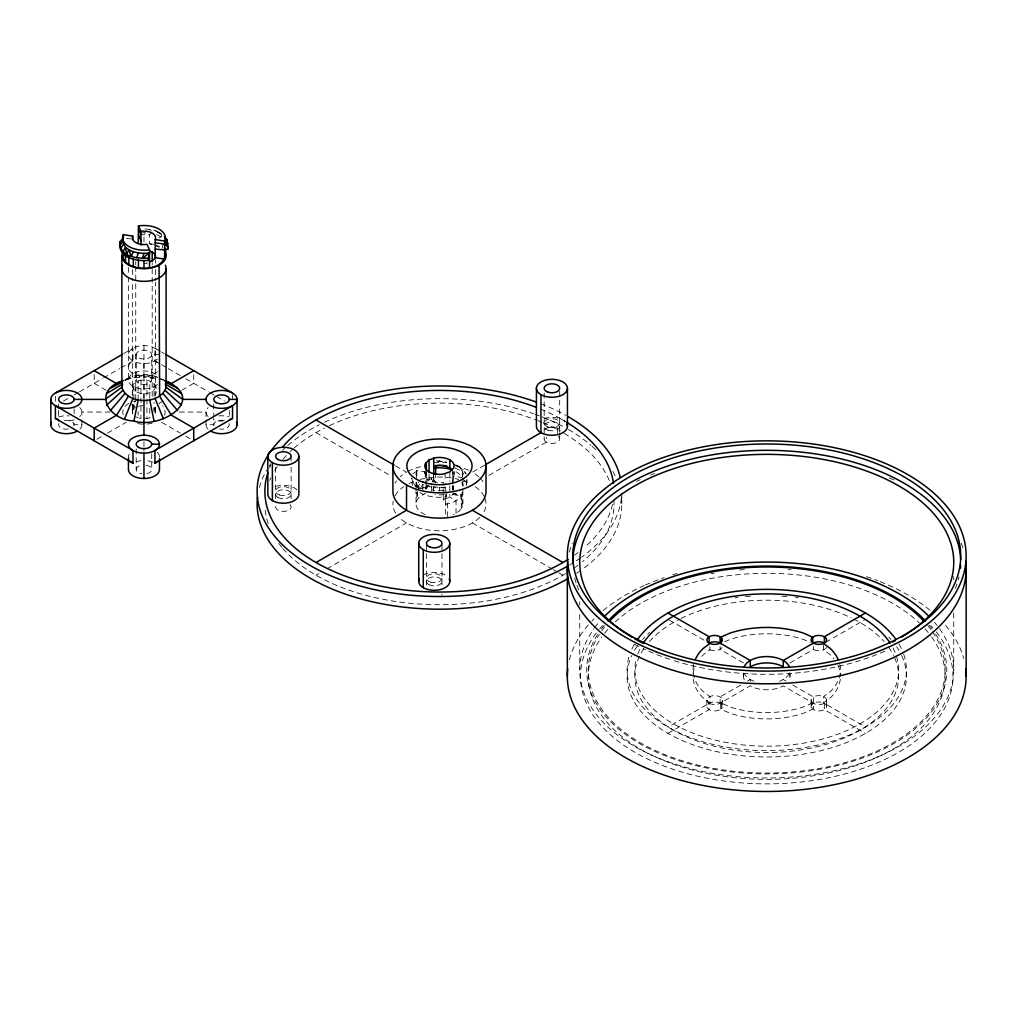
<?xml version="1.0" encoding="UTF-8"?>
<svg xmlns="http://www.w3.org/2000/svg" width="1017" height="1017" viewBox="0 0 1017 1017"><rect width="100%" height="100%" fill="white"/><g stroke="black" fill="none" stroke-linecap="round" stroke-linejoin="round"><path stroke-width="0.75" stroke-dasharray="5 3.75" d="M132.719 404.296L132.719 413.792L132.324 404.143M132.337 394.634L132.337 282.192M132.731 396.071L132.731 384.985C139.621 375.426 161.271 379.811 155.614 394.634M133.888 409.076L133.888 401.168M133.888 399.579L133.901 383.358M135.744 399.389L135.744 381.972M140.969 380.231L140.943 418.546L138.134 417.873L138.147 411.542M138.134 399.897L138.159 380.905M143.969 398.194L143.982 380.002M143.956 363.552L143.944 377.002L133.901 377.765L124.557 380.002C134.346 374.358 146.817 372.565 157.33 377.269M143.982 242.046L143.982 234.393L145.456 232.715L142.494 232.715M143.956 418.775L146.969 418.546L146.995 380.231M151.266 233.16L149.499 234.813L149.499 244.004L153.364 244.932M149.779 408.376L149.779 417.873L146.969 418.546M149.779 398.321L149.804 380.905M152.194 396.223L152.207 263.187M154.037 412.241L154.037 402.363M154.05 396.414L154.063 383.358M154.037 409.076L155.207 407.461L155.207 413.792L155.207 405.567M155.207 396.071L155.22 384.985M155.601 412.05L155.601 405.719M162.453 248.212L162.453 245.148M143.982 374.536L143.944 377.002L158.004 378.718M432.835 490.601L433.395 487.74L445.522 487.74L446.069 490.588M132.731 384.985C131.765 395.918 153.262 396.465 155.614 386.727L155.614 282.192M132.324 412.05L132.719 403.978M164.576 415.241L165.301 412.05L163.152 406.889M412.686 473.846L416.817 471.176L416.017 474.672L416.817 470.54L425.297 471.85A14.658 8.467 0 0 0 443.247 482.211L443.247 493.169M462.366 476.376L462.888 474.036L462.099 470.54L459.748 467.273L462.099 471.176L466.244 473.846L463.472 469.981L456.023 464.477M462.366 477.011L462.888 474.036M462.099 481.486L462.099 484.804L466.206 485.44L467.197 477.99M466.206 485.44L467.197 479.096M426.657 489.126L427.737 485.757L439.458 487.575L445.522 487.118L445.522 491.058M420.606 488.046L422.881 484.245L433.395 487.74M132.719 410.309L133.875 408.694L133.875 402.363L135.731 400.965M425.182 514.653A23.442 13.526 0 0 1 416.817 500.415L419.157 497.148L425.551 493.169M426.098 487.944L425.297 489.05L425.297 485.923M419.818 483.99L417.606 486.635L426.365 487.982L427.42 486.52M462.099 491.91L462.099 507.419L459.748 510.687L453.366 514.666M418.737 488.478L415.432 485.999L419.157 481.435M415.432 485.999L412.66 482.134L414.745 480.151M124.824 380.917L132.922 376.252M128.867 403.342C124.748 405.618 121.201 410.448 123.349 415.241M667.978 733.371L709.129 709.612L709.129 703.268A7.755 4.475 0 0 1 709.129 696.937L710.743 696.225A7.755 4.475 0 0 1 720.1 696.937A7.755 4.475 0 0 1 721.333 702.34L720.1 703.268A7.755 4.475 0 0 1 709.129 703.268L667.978 727.028M721.333 702.34L721.333 708.684L720.1 709.612A7.755 4.475 0 0 1 709.129 709.612A7.755 4.475 0 0 1 709.129 703.268L710.743 702.556A7.755 4.475 0 0 1 720.1 703.268L750.279 685.852A23.277 13.437 0 0 0 783.204 685.852L813.371 703.268A7.755 4.475 0 0 0 824.355 703.268L865.492 727.028M159.059 238.003L161.347 236.516L161.347 234.33L159.072 232.296L154.648 230.338L143.982 228.685M133.901 377.765L138.261 374.968M123.616 353.662L132.985 348.246L132.985 360.921A15.522 8.962 0 0 0 134.511 374.37A15.522 8.962 0 0 0 157.393 371.739M63.423 401.079L68.775 397.99M74.127 394.901L78.144 392.587M79.479 391.812L102.221 378.68M103.556 377.917L119.612 368.65M120.947 367.874L132.985 360.921M96.857 439.242L102.196 436.166M107.535 433.089L126.21 422.309M163.051 401.029L159.046 403.342L162.44 405.897M181.725 390.248L193.726 383.32L193.726 373.824M426.606 481.461L429.085 480.024M484.715 465.112L472.371 472.244A46.553 26.874 0 0 1 478.727 476.808M316.007 575.19L318.753 573.601M326.978 568.846L406.533 522.916M488.834 475.409L546.447 442.141L546.447 437.59M740.681 685.064L720.1 696.937L720.1 703.268A7.755 4.475 0 0 1 721.333 708.684M747.533 681.098L750.279 679.521L750.279 684.263M790.056 662.881L813.371 649.418L813.371 646.253M825.715 642.299L865.492 619.328M124.405 380.04L128.345 378.273M426.886 479.91L433.395 478.168L435.657 483.075L435.657 475.257M724.651 641.816L729.888 639.49A73.707 42.561 0 0 1 803.595 639.49L810.142 642.388M133.291 401.384L138.439 400.151M138.134 406.241L143.956 405.338M152.054 423.339L146.715 424.165M452.819 485.045L452.819 494.542L453.607 493.436L462.099 494.745C458.781 500.707 451.866 503.135 445.522 504.318L443.247 499.423L445.166 498.966L445.103 482.961M433.725 462.43L446.628 462.519L445.522 461.604L436.42 461.375M446.628 493.436L446.628 496.754L439.458 497.313A27.739 16.018 0 0 1 419.843 492.622M139.838 234.711L149.499 234.813M436.42 460.739L445.522 461.604M159.478 354.59L151.724 354.59A7.755 4.475 0 0 1 140.079 358.467A7.755 4.475 0 0 1 140.079 350.712A7.755 4.475 0 0 1 151.724 354.59L151.724 379.926A7.755 4.475 0 0 1 140.079 383.803A7.755 4.475 0 0 1 140.079 376.048A7.755 4.475 0 0 1 151.724 379.926M110.09 412.05L81.881 412.05L81.881 418.394M179.399 412.05L206.031 412.05L206.031 418.394M81.881 419.97L81.881 424.725L74.127 424.725L74.127 419.97M206.031 419.97L206.031 424.725L213.786 424.725L213.786 418.394M142.583 424.267L135.858 423.339M126.489 238.309L131.18 239.033M453.607 471.85A14.658 8.467 0 0 1 453.607 476.236L462.099 477.545M418.229 487.957L422.475 488.618M159.338 379.036L163.343 379.989L159.186 378.121M156.682 234.457L164.919 239.198M155.754 245.72L159.059 247.195M453.328 464.121L459.074 466.663L456.023 465.112L463.472 469.981M135.731 416.805L138.134 417.873M159.618 378.273L163.534 380.04M155.042 376.252L157.8 377.498M783.204 679.521L785.938 681.098M792.802 685.064L813.371 696.937A7.755 4.475 0 0 1 822.74 696.225L824.355 696.937A7.755 4.475 0 0 1 824.355 703.268L824.355 709.612L865.492 733.371M669.351 620.128L707.756 642.299M743.427 662.881L720.1 649.418L720.1 646.253M395.562 465.9L406.533 472.244A46.553 26.874 0 0 0 400.19 476.808M316.007 432.645L391.443 476.198M472.371 522.916L551.926 568.846M553.299 569.647L557.418 572.024M558.791 572.813L562.897 575.19M160.279 351.335L154.927 348.246L154.927 360.921A15.522 8.962 0 0 1 157.393 362.777M161.627 352.111L164.296 353.662M154.927 360.921L160.279 364.01M161.627 364.785L166.979 367.874M168.314 368.65L180.352 375.591M185.704 378.68L208.447 391.812M209.782 392.587L215.134 395.677M216.468 396.452L224.503 401.079M106.2 390.248L94.187 383.32L94.187 373.824M131.613 404.931L135.731 407.308M161.716 422.309L180.39 433.089M185.73 436.166L192.391 440.018M149.702 374.968L153.987 377.752M813.371 703.268L812.138 702.34A7.755 4.475 0 0 1 813.371 696.937L813.371 709.612A7.755 4.475 0 0 0 824.355 709.612A7.755 4.475 0 0 0 824.355 703.268L822.74 702.556A7.755 4.475 0 0 0 813.371 703.268A7.755 4.475 0 0 0 812.138 708.684L813.371 709.612M161.322 233.999L159.072 232.296L163.75 236.071M462.099 478.181L466.206 482.134M149.499 229.117L151.266 230.973M154.037 408.694L155.207 410.309M446.628 496.754L445.522 494.376L445.522 516.992M433.191 482.35L431.462 478.638L431.462 484.969M462.888 474.672L462.099 470.54M416.017 474.036L416.817 478.181M412.66 482.134L411.72 477.99L411.72 481.308A27.739 16.018 0 0 0 412.66 485.452M953.73 576.563L953.73 579.741M953.73 612.997L953.73 670.012M826.618 700.103L826.618 706.446M823.541 645.032L823.541 649.774L830.571 655.075A73.707 42.561 0 0 1 833.876 658.774M811.108 700.103L811.108 706.446M790.018 673.178L790.018 676.343M743.465 673.178L743.465 676.343M722.375 700.103L722.375 706.446M709.93 646.609L709.93 649.774L702.9 655.075A73.707 42.561 0 0 0 699.607 658.774M706.866 700.103L706.866 706.446M621.794 492.825L621.794 503.911M579.741 601.911L579.741 605.077M579.741 614.573L579.741 670.012M559.693 391.469L559.693 431.373A7.755 4.475 0 0 0 550.922 426.937A7.755 4.475 0 0 0 544.438 432.53M559.693 432.899L559.693 438.975M557.418 428.208L557.418 435.81A7.755 4.475 0 0 1 557.875 441.861A7.755 4.475 0 0 1 547.477 442.649A7.755 4.475 0 0 1 545.214 436.738M544.171 393.045L544.171 438.975M462.888 503.911L462.888 481.308A23.442 13.526 0 0 1 462.099 484.804M461.298 508.525L461.298 495.851L452.552 494.504L449.819 497.224L445.103 498.8L447.442 503.86L447.442 516.522M456.023 513.483L456.023 500.809L449.819 497.224L449.819 482.973M454.116 471.329L454.116 474.036M453.607 476.236L453.607 484.054M453.607 485.618L453.607 491.872M452.819 472.371L452.819 483.456M452.552 469.155L452.552 489.749M449.819 471.888L449.819 481.384M445.103 473.464L445.166 481.537M443.247 494.732L443.247 499.423M442.001 544.934L442.001 587.699M439.458 460.51L439.458 461.972M439.458 487.575L439.458 491.109M433.738 475.613L433.814 483.685M433.395 475.333L433.395 481.346M433.395 487.118L433.395 490.842A23.442 13.526 0 0 1 444.035 490.639M431.462 486.558L431.462 491.3M429.085 474.176L429.085 482.096M426.479 544.934L426.479 586.11M426.365 470.782L426.365 480.164M426.365 481.727L426.365 487.982M426.098 472.308L426.098 480.126M425.297 471.85L425.297 484.359M424.801 471.329L424.801 474.036M422.881 484.842L422.881 491.173M417.606 491.389L417.606 499.309M416.817 470.54L416.817 476.477M416.817 482.058L416.817 487.74M416.817 492.495L416.817 500.415M416.017 487.334L416.017 481.308A23.442 13.526 0 0 0 419.157 488.071M416.017 488.846L416.017 503.911M291.116 456.239L291.116 460.993M291.116 467.324L291.116 499.004M275.607 467.324L275.607 499.004M232.524 394.634L232.524 402.554M229.308 410.474L229.308 416.805M213.786 404.13L213.786 416.805M155.614 260.021L155.614 263.187M155.614 269.518L155.614 280.603M151.724 453.684L151.724 469.523A7.755 4.475 0 0 1 145.965 473.846M146.995 262.386L146.995 263.339A11.645 6.725 0 0 1 143.982 263.568M143.956 345.627L143.956 370.963M143.956 376.214L143.956 399.732M143.956 441.62L143.956 446.323M143.956 447.887L143.956 451.065M136.202 354.59L136.202 379.926M136.202 448.929L136.202 469.523A7.755 4.475 0 0 0 141.948 473.846M135.744 261.598L135.744 264.763M135.744 266.352L135.744 391.469M132.337 269.518L132.337 280.603M128.345 267.458L128.345 275.378M128.345 276.955L128.447 379.926M74.127 408.885L74.127 413.639M58.605 404.13L58.605 408.885M58.605 410.474L58.605 421.559M55.401 396.21L55.401 402.554M290.087 504.686A7.755 4.475 0 0 1 283.362 511.398A7.755 4.475 0 0 1 276.649 504.686M442.001 594.03A7.755 4.475 0 0 1 441.734 595.199M612.539 504.407A174.581 100.797 0 0 1 584.61 547.248M577.961 552.6A174.581 100.797 0 0 1 574.402 555.193M269.696 467.718A174.581 100.797 0 0 1 270.827 465.163M540.485 409.037A174.581 100.797 0 0 1 565.566 421.547M544.171 418.546A15.522 8.962 0 0 1 565.363 421.826M275.607 486.495A15.522 8.962 0 0 1 298.35 491.936M423.275 575.025A15.522 8.962 0 0 1 447.683 576.881M621.4 498.127A182.335 105.272 0 0 1 581.66 557.138M580.402 558.028A182.335 105.272 0 0 1 574.274 562.121M573.118 562.846A182.335 105.272 0 0 1 569.584 564.982M540.764 403.711A182.335 105.272 0 0 1 565.961 415.432M621.4 497.033A182.335 105.272 0 0 1 581.66 569.812M580.402 570.702A182.335 105.272 0 0 1 576.55 573.321M259.36 487.448A182.335 105.272 0 0 1 266.785 470.07M269.225 466.193A182.335 105.272 0 0 1 270.992 463.625M282.548 450.289A182.335 105.272 0 0 1 284.607 448.319M287.849 445.433A182.335 105.272 0 0 1 319.224 424.763M324.436 422.22A182.335 105.272 0 0 1 533.556 413.741M535.018 414.262A182.335 105.272 0 0 1 539.341 415.839M542.175 416.932A182.335 105.272 0 0 1 564.727 427.42M568.389 429.479A182.335 105.272 0 0 1 591.068 445.433M592.161 446.387A182.335 105.272 0 0 1 596.369 450.289M612.87 471.38A182.335 105.272 0 0 1 615.577 476.668M454.853 467.985A27.739 16.018 0 0 1 463.472 473.299M444.035 494.58A23.442 13.526 0 0 1 434.882 494.58M456.023 471.735A23.442 13.526 0 0 1 461.476 476.681M453.722 493.181A23.442 13.526 0 0 1 462.099 507.419M395.054 483.164A46.553 26.874 0 0 1 396.439 480.965M407.779 471.545A46.553 26.874 0 0 1 423.059 466.091M455.845 466.091A46.553 26.874 0 0 1 468.481 470.235M479.77 477.799A46.553 26.874 0 0 1 484.423 484.283M484.995 498.317A46.553 26.874 0 0 1 483.202 513.102M479.77 517.348A46.553 26.874 0 0 1 399.134 517.348M395.702 513.102A46.553 26.874 0 0 1 393.159 501.114M395.054 495.838A46.553 26.874 0 0 1 403.8 486.635M409.076 483.545A46.553 26.874 0 0 1 416.182 480.634M420.237 479.439A46.553 26.874 0 0 1 458.68 479.439M462.735 480.634A46.553 26.874 0 0 1 469.829 483.545M475.117 486.635A46.553 26.874 0 0 1 484.423 496.957M613.899 499.957A174.581 100.797 0 0 1 582.461 561.727M577.961 565.274A174.581 100.797 0 0 1 573.194 568.706M565.566 573.613A174.581 100.797 0 0 1 282.879 548.494M281.887 547.311A174.581 100.797 0 0 1 278.162 542.493M268.234 523.577A174.581 100.797 0 0 1 265.005 507.877M269.696 480.38A174.581 100.797 0 0 1 270.827 477.825M274.882 470.274A174.581 100.797 0 0 1 277.298 466.561M282.879 459.341A174.581 100.797 0 0 1 287.137 454.663M290.201 451.624A174.581 100.797 0 0 1 293.252 448.84M294.294 447.912A174.581 100.797 0 0 1 324.347 428.132M329.33 425.703A174.581 100.797 0 0 1 536.442 420.11M537.802 420.631A174.581 100.797 0 0 1 541.807 422.258M543.129 422.818A174.581 100.797 0 0 1 560.176 431.106M564.244 433.42A174.581 100.797 0 0 1 609.73 481.677M936.365 631.977A186.213 107.51 0 0 1 766.742 783.865A186.213 107.51 0 0 1 597.119 631.977M599.725 628.798A186.213 107.51 0 0 1 602.509 625.671M711.226 573.728A186.213 107.51 0 0 1 714.15 573.219M739.423 570.003A186.213 107.51 0 0 1 745.461 569.545M788.022 569.545A186.213 107.51 0 0 1 791.048 569.762M930.975 625.671A186.213 107.51 0 0 1 932.843 627.743M903.719 654.287A139.66 80.635 0 0 1 766.742 750.648A139.66 80.635 0 0 1 629.765 654.287M631.837 649.138A139.66 80.635 0 0 1 634.494 644.092M898.99 644.092A139.66 80.635 0 0 1 903.261 652.99M931.61 636.922A178.458 103.035 0 0 1 766.742 779.378A178.458 103.035 0 0 1 601.861 636.922M604.67 633.21A178.458 103.035 0 0 1 609.348 627.781M615.196 621.946A178.458 103.035 0 0 1 919.304 622.9M925.038 628.773A178.458 103.035 0 0 1 930.708 635.676M789.23 673.496A23.277 13.437 0 0 1 779.67 681.187M753.813 681.187A23.277 13.437 0 0 1 744.253 673.496M722.108 647.409A7.755 4.475 0 0 1 710.743 650.13L709.129 649.418A7.755 4.475 0 0 1 707.896 648.49M894.693 657.846A131.905 76.161 0 0 1 758.11 752.338A131.905 76.161 0 0 1 644.066 648.363M649.405 641.549A131.905 76.161 0 0 1 679.776 619.086M681.072 618.438A131.905 76.161 0 0 1 851.089 617.802M853.708 619.086A131.905 76.161 0 0 1 884.078 641.549M888.604 647.206A131.905 76.161 0 0 1 893.574 655.444M826.363 647.409A7.755 4.475 0 0 1 824.355 649.418L822.74 650.13A7.755 4.475 0 0 1 811.363 647.409M789.23 672.873A23.277 13.437 0 0 1 789.23 679.826M744.253 679.826A23.277 13.437 0 0 1 744.253 672.873M896.511 656.385A131.905 76.161 0 0 1 769.983 746.147A131.905 76.161 0 0 1 635.968 660.071M637.812 653.931A131.905 76.161 0 0 1 640.519 647.905M892.964 647.905A131.905 76.161 0 0 1 896.117 655.151M839.826 664.457A73.707 42.561 0 0 1 830.571 691.293L823.541 696.581L823.541 702.912L830.571 697.624A73.707 42.561 0 0 0 840.411 677.729M693.658 664.457A73.707 42.561 0 0 0 702.9 691.293L709.93 696.581L709.93 702.912L702.9 697.624A73.707 42.561 0 0 1 693.035 676.343M901.647 655.482A139.66 80.635 0 0 1 766.742 756.979A139.66 80.635 0 0 1 631.837 655.482M634.494 650.435A139.66 80.635 0 0 1 637.71 645.49M642.502 639.502A139.66 80.635 0 0 1 644.664 637.176M647.651 634.214A139.66 80.635 0 0 1 649.609 632.434M735.024 597.818A139.66 80.635 0 0 1 737.999 597.437M745.499 596.648A139.66 80.635 0 0 1 751.538 596.191M781.946 596.191A139.66 80.635 0 0 1 787.984 596.648M795.485 597.437A139.66 80.635 0 0 1 798.459 597.818M888.82 637.176A139.66 80.635 0 0 1 890.968 639.502M896.625 646.71A139.66 80.635 0 0 1 898.99 650.435M932.5 631.837A178.458 103.035 0 0 1 769.081 773.034A178.458 103.035 0 0 1 599.305 634.354M601.861 630.578A178.458 103.035 0 0 1 604.67 626.879M927.809 625.658A178.458 103.035 0 0 1 931.61 630.578M693.187 673.572A73.707 42.561 0 0 1 695.539 665.334M837.944 665.334A73.707 42.561 0 0 1 840.449 676.343M569.393 552.129A199.408 115.124 0 0 1 572.253 543.243M636.489 481.473A199.408 115.124 0 0 1 640.24 479.655M650.588 475.066A199.408 115.124 0 0 1 654.605 473.452M889.417 477.888A199.408 115.124 0 0 1 895.748 480.863M961.23 543.243A199.408 115.124 0 0 1 963.696 550.642M935.627 634.036A180.009 103.925 0 0 1 765.559 773.937A180.009 103.925 0 0 1 598.682 632.765M601.352 628.989A180.009 103.925 0 0 1 604.263 625.264M929.22 625.264A180.009 103.925 0 0 1 932.131 628.989M959.056 576.931A193.98 111.997 0 0 1 958.332 579.83M956.997 584.165A193.98 111.997 0 0 1 955.357 588.462M884.828 651.16A193.98 111.997 0 0 1 671.131 659.753M669.745 659.296A193.98 111.997 0 0 1 642.986 648.554M638.841 646.507A193.98 111.997 0 0 1 632.167 642.973M578.737 589.885A193.98 111.997 0 0 1 576.486 584.165M576.016 582.728A193.98 111.997 0 0 1 574.427 576.931M569.393 659.83A199.408 115.124 0 0 1 590.877 622.073M591.919 620.967A199.408 115.124 0 0 1 594.042 618.781M603.043 610.607A199.408 115.124 0 0 1 644.053 585.589M645.35 585.017A199.408 115.124 0 0 1 664.228 577.605M672.746 574.808A199.408 115.124 0 0 1 677.08 573.512M866.446 576.639A199.408 115.124 0 0 1 877.531 580.618M880.226 581.686A199.408 115.124 0 0 1 930.441 610.607M945.581 625.43A199.408 115.124 0 0 1 963.696 658.342M939.505 628.697A187.001 107.955 0 0 1 766.742 777.98A187.001 107.955 0 0 1 593.979 628.697M594.767 627.616A187.001 107.955 0 0 1 599.026 622.264M934.458 622.264A187.001 107.955 0 0 1 937.064 625.455M157.393 384.413A15.522 8.962 0 0 1 133.99 386.791A15.522 8.962 0 0 1 133.99 373.061A15.522 8.962 0 0 1 157.393 375.451M157.393 359.065A15.522 8.962 0 0 1 133.99 361.455A15.522 8.962 0 0 1 133.99 347.725A15.522 8.962 0 0 1 157.393 350.102M68.381 429.047A7.755 4.475 0 0 1 58.872 423.568M64.363 420.402A7.755 4.475 0 0 1 73.86 425.881M81.881 424.725A15.522 8.962 0 0 1 79.809 429.199M58.605 416.97A15.522 8.962 0 0 1 69.067 415.902M229.041 423.568A7.755 4.475 0 0 1 219.545 429.047M214.053 425.881A7.755 4.475 0 0 1 216.824 421.165A7.755 4.475 0 0 1 225.431 420.847A15.522 8.962 0 0 1 213.786 419.818M208.116 429.199A15.522 8.962 0 0 1 206.031 424.725M218.858 415.902A15.522 8.962 0 0 1 229.308 416.97M145.965 465.189A7.755 4.475 0 0 1 151.724 469.523M136.202 469.523A7.755 4.475 0 0 1 141.948 465.189M157.393 452.374A15.522 8.962 0 0 1 158.944 459.175M128.968 459.175A15.522 8.962 0 0 1 130.519 452.374M136.202 461.769A15.522 8.962 0 0 1 143.956 460.561M147.974 460.866A15.522 8.962 0 0 1 154.927 463.193M79.809 407.575A15.522 8.962 0 0 1 79.809 416.538M74.127 419.818A15.522 8.962 0 0 1 66.372 421.013M208.116 416.538A15.522 8.962 0 0 1 208.116 407.575M149.702 243.571A22.12 12.763 0 0 1 153.77 244.449M155.042 244.843A22.12 12.763 0 0 1 159.618 246.877M812.761 702.811L803.595 706.866A73.707 42.561 0 0 1 729.888 706.866L720.722 702.811L720.722 709.141L729.888 713.209A73.707 42.561 0 0 0 803.595 713.209L812.761 709.141L812.761 702.811M161.347 234.33L154.648 230.338L161.347 234.33M548.049 427.026A7.755 4.475 0 0 0 559.693 423.136A7.755 4.475 0 0 0 548.049 419.258A7.755 4.475 0 0 0 548.049 427.026M430.369 582.08A7.755 4.475 0 0 0 442.001 578.19A7.755 4.475 0 0 0 430.369 574.313A7.755 4.475 0 0 0 430.369 582.08M279.484 494.961A7.755 4.475 0 0 0 291.116 491.084A7.755 4.475 0 0 0 279.484 487.207A7.755 4.475 0 0 0 279.484 494.961M277.883 497.427A7.755 4.475 0 0 0 290.862 495.419A7.755 4.475 0 0 0 281.353 489.927A7.755 4.475 0 0 0 277.883 497.427M428.754 584.533A7.755 4.475 0 0 0 441.734 582.525A7.755 4.475 0 0 0 432.238 577.033A7.755 4.475 0 0 0 428.754 584.533M548.049 430.191A7.755 4.475 0 0 0 559.693 426.314A7.755 4.475 0 0 0 548.049 422.424A7.755 4.475 0 0 0 548.049 430.191"/><path stroke-width="1.5" d="M165.313 248.237C169.572 269.836 137.956 273.37 125.511 262.055L125.511 254.403M128.892 264.611L128.892 256.958M143.982 268.208L143.982 260.555M166.089 268.564L166.089 387.312C160.915 404.804 127.049 404.804 121.862 387.312L121.862 255.903L122.625 252.597M143.956 435.225L143.982 400.075M165.339 252.597A22.12 12.763 0 0 1 165.339 259.208C162.3 264.636 155.004 267.929 149.499 267.802L149.499 249.737L146.995 244.334A11.645 6.725 0 0 1 132.731 236.109L123.362 234.66L123.362 237.825L120.057 241.792C116.993 257.543 136.647 261.687 148.418 260.352L149.499 258.61M155.22 249.089L164.589 249.902L167.894 249.101L167.157 240.139L164.919 237.012M167.894 249.101L167.411 243.444M94.187 370.646L116.523 383.574L123.21 380.6C91.708 390.477 107.764 419.907 133.952 421.038L138.261 399.643M148.418 258.165L149.499 252.915C139.698 254.682 120.375 251.275 123.362 237.825L120.031 245.199C122.472 257.479 138.223 258.572 148.418 258.165L148.418 260.352M125.511 262.055L123.375 259.081L122.65 255.903L123.362 252.712M133.952 421.038C160.661 429.619 208.93 399.185 164.843 380.625M143.982 253.335L142.507 258.178L149.499 252.915M136.685 257.733L138.452 252.915M124.595 418.801L132.922 398.359M133.316 251.682L131.269 256.437L128.892 249.724L126.616 254.377L126.616 256.564M123.044 251.695L125.498 247.169L126.616 254.377M120.794 248.555L123.362 244.194M120.031 245.199L122.637 241.016M128.345 396.338L116.561 415.241L94.187 428.119L94.187 440.793M433.738 458.184L429.085 459.913L425.297 463.714A14.658 8.467 0 0 0 443.247 474.075L449.819 471.888L453.607 468.1A14.658 8.467 0 0 0 435.657 457.726L433.738 458.184L433.814 474.189M110.383 410.614L124.824 393.693M106.505 405.211L122.625 390.604M709.93 643.443L702.9 648.732A73.707 42.561 0 0 0 695.539 659.003M106.493 393.617L122.625 384.006L121.862 387.312L105.183 399.414L74.127 399.389M55.401 393.045L122.282 354.425M193.726 370.646L171.39 383.549L164.69 380.587M154.927 463.18L232.524 418.394L232.524 405.719L154.927 450.518L154.927 463.18A15.522 8.962 0 0 0 157.393 461.337M316.007 562.515L406.533 510.254L406.533 484.906A46.553 26.874 0 0 1 427.407 439.941A46.553 26.874 0 0 1 484.423 472.854A46.553 26.874 0 0 1 406.533 484.906M486.088 464.324L540.955 432.645L540.955 394.634M865.492 612.997L824.355 636.756A7.755 4.475 0 0 0 813.371 636.756L812.138 637.684A7.755 4.475 0 0 0 813.371 643.087A7.755 4.475 0 0 0 822.74 643.799L824.355 643.087A7.755 4.475 0 0 0 824.355 636.756L824.355 643.087A7.755 4.475 0 0 0 813.371 643.087L783.204 660.516L783.204 666.847A23.277 13.437 0 0 0 750.279 666.847L750.279 660.516L720.1 643.087A7.755 4.475 0 0 0 709.129 643.087A7.755 4.475 0 0 1 709.129 636.756L667.978 612.997M110.357 388.214L122.193 382.252M435.149 465.633L439.458 465.29A27.739 16.018 0 0 1 446.628 465.837M206.031 399.389L182.768 399.376L166.089 387.312L165.339 384.006L181.446 393.579M229.308 399.389L237.063 399.389L237.063 424.725M151.724 444.175L159.478 444.175M164.589 241.029A21.332 12.318 0 0 0 138.452 225.939L140.969 231.355A11.645 6.725 0 0 1 155.22 239.58L164.589 241.029L164.589 259.081M155.22 242.745L164.589 244.194L167.919 243.508L165.313 241.016L164.589 244.194L167.894 246.915M165.339 259.208L155.22 257.632A11.645 6.725 0 0 1 149.804 261.712M165.758 382.239L177.555 388.189M159.072 264.611L159.618 396.338L171.428 415.228L193.726 428.119L193.726 440.793M316.007 419.97L394.189 465.112M472.371 510.254L562.897 562.515M165.631 354.425L232.524 393.045M55.401 418.394L132.985 463.18L132.985 450.518A15.522 8.962 0 0 1 139.939 435.53A15.522 8.962 0 0 1 158.944 446.501A15.522 8.962 0 0 1 132.985 450.518L55.401 405.719A15.522 8.962 0 0 1 62.355 390.731A15.522 8.962 0 0 1 81.36 401.702A15.522 8.962 0 0 1 55.401 405.719L55.401 418.394A15.522 8.962 0 0 0 58.605 419.818M823.541 643.443L830.571 648.732A73.707 42.561 0 0 1 837.944 659.003M720.1 636.756L720.1 643.087A7.755 4.475 0 0 1 710.743 643.799L709.129 643.087L709.129 636.756A7.755 4.475 0 0 1 720.1 636.756L721.333 637.684A7.755 4.475 0 0 1 720.1 643.087L720.722 643.558L720.722 637.214L729.888 633.159A73.707 42.561 0 0 1 803.595 633.159L812.761 637.214L812.761 643.558M164.589 237.825L167.157 240.139M165.339 390.604L181.458 405.173M163.127 393.693L177.581 410.588M138.452 229.117L140.969 234.52M138.261 243.571L138.452 225.939M138.452 234.813L140.969 240.851M155.042 398.359L163.394 418.788M121.862 255.903C122.294 261.763 127.913 265.17 132.922 266.95A22.12 12.763 0 0 0 149.702 268.234M149.702 399.643L154.037 421.025M133.316 258.915L133.316 266.568M123.375 252.966L123.375 259.081M122.65 252.839L122.65 255.903M966.15 568.643L966.15 676.343M567.448 388.291A15.522 8.962 0 0 1 544.171 396.058A15.522 8.962 0 0 1 544.171 380.536A15.522 8.962 0 0 1 567.448 388.291L567.448 426.314M567.333 568.643L567.333 676.343M536.417 388.291L536.417 426.314A15.522 8.962 0 0 0 553.96 435.187A15.522 8.962 0 0 0 566.914 423.987M486.012 465.9L486.012 491.249A46.553 26.874 0 0 1 439.458 518.123A46.553 26.874 0 0 1 392.905 491.249L392.905 465.9M449.819 459.913L449.819 468.062M449.756 543.345L449.756 581.368M435.657 473.693L435.657 465.862A14.658 8.467 0 0 1 452.145 469.816M429.085 459.913L429.085 472.587M426.365 462.646L426.365 470.782M426.098 462.608L426.098 469.384M423.275 549.688A15.522 8.962 0 0 0 449.234 545.671A15.522 8.962 0 0 0 430.229 534.7A15.522 8.962 0 0 0 423.275 549.688L423.275 587.699M418.724 543.345L418.724 581.368M298.884 456.239A15.522 8.962 0 0 1 275.607 464.006A15.522 8.962 0 0 1 275.607 448.484A15.522 8.962 0 0 1 298.884 456.239L298.884 494.249A15.522 8.962 0 0 1 283.362 503.212A15.522 8.962 0 0 1 267.84 494.249L267.84 456.239M272.391 462.582L272.391 500.593M159.478 458.438L159.478 469.523A15.522 8.962 0 0 1 143.956 478.486A15.522 8.962 0 0 1 128.447 469.523L128.447 458.438M155.22 239.58L155.22 258.585A11.645 6.725 0 0 0 149.804 251.034M152.207 252.102L152.207 261.598M143.956 453.137L143.956 478.486M140.969 231.355L140.969 245.135M138.452 260.136L138.452 267.789M132.731 236.109L132.731 239.275M120.057 241.792L120.057 243.978M50.85 399.389L50.85 424.725M568.172 559.337A174.581 100.797 0 0 1 361.556 581.444A174.581 100.797 0 0 1 267.802 472.88M282.879 446.666A174.581 100.797 0 0 1 536.442 407.436M566.876 422.347A174.581 100.797 0 0 1 613.493 483.342M449.234 579.042A15.522 8.962 0 0 1 434.246 590.318A15.522 8.962 0 0 1 419.258 579.042M568.389 565.681A182.335 105.272 0 0 1 320.52 571.033A182.335 105.272 0 0 1 292.743 428.729A182.335 105.272 0 0 1 536.467 402.109M568.389 416.805A182.335 105.272 0 0 1 620.23 477.507M568.389 578.355A182.335 105.272 0 0 1 364.2 599.801A182.335 105.272 0 0 1 257.504 497.033M434.882 468.036A23.442 13.526 0 0 1 451.179 469.587M637.71 639.159A139.66 80.635 0 0 1 766.742 589.377A139.66 80.635 0 0 1 895.774 639.159M744.253 666.529A23.277 13.437 0 0 1 766.742 656.575A23.277 13.437 0 0 1 789.23 666.529M643.291 643.189A131.905 76.161 0 0 1 766.742 593.864A131.905 76.161 0 0 1 890.193 643.189M609.348 621.438A178.458 103.035 0 0 1 766.742 566.977A178.458 103.035 0 0 1 924.122 621.438M965.718 561.117A199.408 115.124 0 0 1 766.742 683.78A199.408 115.124 0 0 1 567.753 561.117M607.988 621.018A180.009 103.925 0 0 1 766.742 566.088A180.009 103.925 0 0 1 925.495 621.018M960.658 565.249A193.98 111.997 0 0 1 960.455 568.172M572.762 562.312A193.98 111.997 0 0 1 764.199 450.328A193.98 111.997 0 0 1 960.658 559.375M965.718 668.817A199.408 115.124 0 0 1 766.742 791.48A199.408 115.124 0 0 1 567.753 668.817M604.797 616.035A187.001 107.955 0 0 1 928.686 616.035M632.065 637.214A187.001 107.955 0 0 1 635.345 485.503A187.001 107.955 0 0 1 898.138 485.503A187.001 107.955 0 0 1 901.418 637.214M895.202 640.761A187.001 107.955 0 0 1 892.646 642.134M643.443 643.481A187.001 107.955 0 0 1 634.519 638.651M77.343 431.055A15.522 8.962 0 0 1 58.605 432.479A15.522 8.962 0 0 1 51.384 422.411M236.541 422.411A15.522 8.962 0 0 1 229.308 432.479A15.522 8.962 0 0 1 210.583 431.055M132.985 463.18A15.522 8.962 0 0 1 130.519 461.337M232.524 418.394A15.522 8.962 0 0 1 229.308 419.818M149.499 249.737A21.332 12.318 0 0 1 123.362 234.66M165.339 265.259A22.12 12.763 0 0 1 143.982 281.34A22.12 12.763 0 0 1 122.612 265.259M277.883 459.404A7.755 4.475 0 0 0 290.862 457.396A7.755 4.475 0 0 0 281.353 451.917A7.755 4.475 0 0 0 277.883 459.404M430.369 547.235A7.755 4.475 0 0 0 442.001 543.345A7.755 4.475 0 0 0 430.369 539.468A7.755 4.475 0 0 0 430.369 547.235M548.049 392.181A7.755 4.475 0 0 0 559.693 388.291A7.755 4.475 0 0 0 548.049 384.413A7.755 4.475 0 0 0 548.049 392.181M423.161 482.198A32.582 18.815 0 0 0 472.041 465.9A32.582 18.815 0 0 0 423.161 449.603A32.582 18.815 0 0 0 423.161 482.198M655.952 651.706A199.408 115.124 0 0 0 965.718 563.507A199.408 115.124 0 0 0 678.542 452.718A199.408 115.124 0 0 0 655.952 651.706M658.978 649.1A193.98 111.997 0 0 0 960.302 563.304A193.98 111.997 0 0 0 680.945 455.54A193.98 111.997 0 0 0 658.978 649.1M60.88 402.554A7.755 4.475 0 0 0 73.86 400.545A7.755 4.475 0 0 0 64.363 395.054A7.755 4.475 0 0 0 60.88 402.554M216.062 402.554A7.755 4.475 0 0 0 229.041 400.545A7.755 4.475 0 0 0 219.545 395.054A7.755 4.475 0 0 0 216.062 402.554M213.786 407.143A15.522 8.962 0 0 0 237.063 399.389A15.522 8.962 0 0 0 213.786 391.621A15.522 8.962 0 0 0 213.786 407.143M138.477 447.353A7.755 4.475 0 0 0 151.457 445.344A7.755 4.475 0 0 0 141.948 439.853A7.755 4.475 0 0 0 138.477 447.353"/></g></svg>
